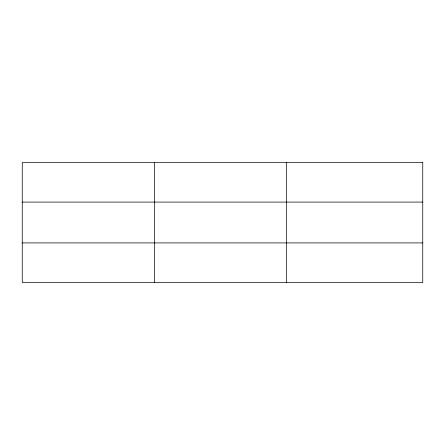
<?xml version="1.0" encoding="UTF-8"?>
<svg xmlns="http://www.w3.org/2000/svg" width="445" height="445" viewBox="0 0 445 445"><rect width="100%" height="100%" fill="white"/><g stroke="black" fill="none" stroke-linecap="round" stroke-linejoin="round"><path stroke-width="0.67" d="M154.415 162.458L154.415 282.542M286.58 162.458L286.58 282.542M22.25 202.086L422.75 202.086M22.25 242.914L422.75 242.914M422.75 162.458L422.75 282.542L22.25 282.542L22.25 162.458L422.75 162.458"/></g></svg>
